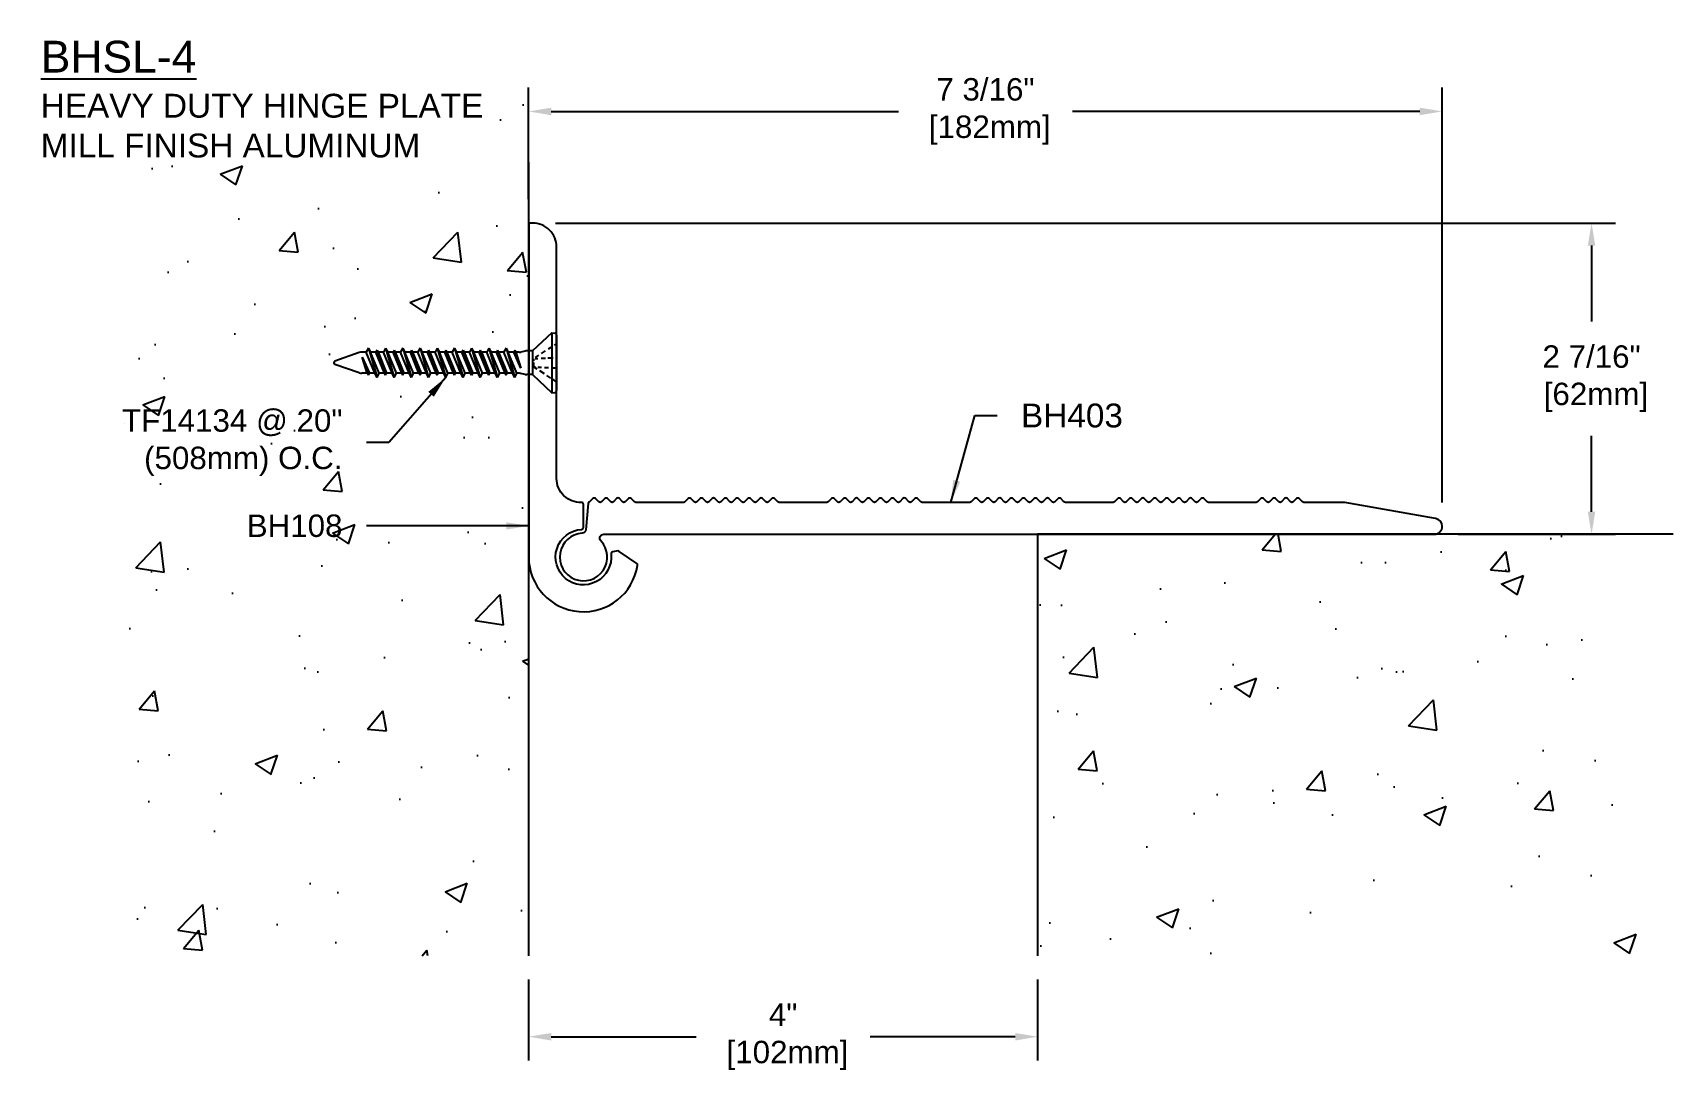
# Model space of a CAD drawing. Header units: inches. Extents: x 4.2 to 17.1, y -1.4 to 6.7.
import ezdxf

# ---------------------------------------------------------------- set-up
doc = ezdxf.new("R2010")
doc.units = ezdxf.units.IN
doc.header["$MEASUREMENT"] = 0
for name, color, linetype in [('Anchors', 4, 'Continuous'), ('Conditions', 1, 'Continuous'), ('Dimensions', 3, 'Continuous'), ('Metals', 7, 'Continuous'), ('Text', 2, 'Continuous')]:
    doc.layers.add(name, color=color, linetype=linetype)
doc.styles.add('ARIAL', font='arial.ttf')
doc.dimstyles.new('ARIAL', dxfattribs={"dimscale": 1.5, "dimtxt": 0.1175, "dimasz": 0.1175, "dimexe": 0.125, "dimexo": 0.125, "dimgap": 0.125, "dimtad": 0, "dimtih": 1, "dimtoh": 1, "dimdec": 4, "dimzin": 0, "dimdsep": 46, "dimlunit": 4, "dimtxsty": 'ARIAL', "dimcen": 0.09, "dimadec": 0, "dimazin": 0, "dimtfac": 1, "dimtdec": 4, "dimtofl": 0, "dimtmove": 0, "dimatfit": 3, "dimfxl": 0, "dimfrac": 2, "dimtolj": 1, "dimtzin": 0, "dimarcsym": 0})

# ---------------------------------------------------------------- blocks, each defined once
blk = doc.blocks.new('*D0')
at = {"layer": 'Defpoints', "color": 0}
for p in [(15.274, 6.109), (8.094, 5.231), (15.274, 2.849)]:
    blk.add_point(p, dxfattribs=at)
at = {"layer": 'Dimensions', "color": 0, "lineweight": -2}
for p, q in [((8.094, 5.419), (8.094, 6.296)), ((15.274, 3.036), (15.274, 6.296)), ((8.271, 6.109), (11, 6.109)), ((15.098, 6.109), (12.369, 6.109))]:
    blk.add_line(p, q, dxfattribs=at)
at = {"layer": 'Dimensions', "color": 0}
for points in [[(8.271, 6.138), (8.271, 6.079), (8.094, 6.109)], [(15.098, 6.138), (15.098, 6.079), (15.274, 6.109)]]:
    blk.add_solid(points, dxfattribs=at)
at = {"layer": 'Dimensions', "color": 0, "insert": (11.684, 6.109), "char_height": 0.17625, "attachment_point": 5, "style": 'ARIAL'}
blk.add_mtext('\\A1;7 3/16"\\P [182mm]', dxfattribs=at)
blk = doc.blocks.new('*D1')
at = {"layer": 'Defpoints', "color": 0}
for p in [(8.094, -0.526), (12.094, -0.526), (12.094, -1.163)]:
    blk.add_point(p, dxfattribs=at)
at = {"layer": 'Dimensions', "color": 0, "lineweight": -2}
for p, q in [((8.094, -0.714), (8.094, -1.351)), ((12.094, -0.714), (12.094, -1.351)), ((8.271, -1.163), (9.41, -1.163)), ((11.918, -1.163), (10.779, -1.163))]:
    blk.add_line(p, q, dxfattribs=at)
at = {"layer": 'Dimensions', "color": 0}
for points in [[(8.271, -1.134), (8.271, -1.193), (8.094, -1.163)], [(11.918, -1.134), (11.918, -1.193), (12.094, -1.163)]]:
    blk.add_solid(points, dxfattribs=at)
at = {"layer": 'Dimensions', "color": 0, "insert": (10.094, -1.163), "char_height": 0.1762, "attachment_point": 5, "style": 'ARIAL'}
blk.add_mtext('\\A1;4"\\P [102mm]', dxfattribs=at)
blk = doc.blocks.new('BH108')
at = {"linetype": 'Continuous', "flags": 128}
blk.add_lwpolyline([(0.855, -2.69, 0.28533), (0.849, -2.675), (0.712, -2.58, 0.198912), (0.701, -2.577), (0.66, -2.584, 0.395528), (0.647, -2.601, -2.495172), (0.416, -2.407, 0.395528), (0.43, -2.392), (0.43, -2.21, 0.424842), (0.414, -2.195, 0.000369), (0.414, -2.195, -0.425279), (0.219, -2.007), (0.219, -0.188, 0.414214), (0.031, 0), (0.015, 0, 0.414214), (0, -0.015), (0, -2.625, 0.92682)], format="xyb", close=True, dxfattribs=at)
blk = doc.blocks.new('TF14134')
for p, q in [((-0.218, 0), (0.218, 0)), ((-0.139, -0.017), (-0.15, 0)), ((-0.235, -0.038), (-0.233, -0.014)), ((-0.235, -0.038), (-0.093, -0.188)), ((-0.235, -0.038), (0.235, -0.038)), ((-0.109, -0.063), (-0.122, -0.043)), ((-0.072, -0.119), (-0.093, -0.087)), ((-0.041, -0.007), (-0.041, 0)), ((-0.04, -0.035), (-0.04, -0.026)), ((-0.038, -0.068), (-0.039, -0.043)), ((-0.035, -0.121), (-0.037, -0.087)), ((0.034, -0.147), (0.035, -0.119)), ((0.037, -0.094), (0.038, -0.064)), ((0.04, -0.034), (0.041, -0.011)), ((0.088, -0.094), (0.064, -0.13)), ((0.093, -0.188), (0.235, -0.038)), ((0.12, -0.045), (0.099, -0.076)), ((0.146, -0.006), (0.13, -0.03)), ((0.235, -0.038), (0.233, -0.014)), ((-0.093, -0.188), (-0.093, -0.233)), ((-0.093, -0.188), (0.093, -0.188)), ((-0.092, -0.246), (-0.084, -0.28)), ((-0.041, -0.166), (-0.059, -0.139)), ((-0.033, -0.168), (-0.034, -0.146)), ((-0.032, -0.18), (-0.014, -0.18)), ((-0.002, -0.18), (0.024, -0.18)), ((0.05, -0.153), (0.032, -0.18)), ((0.032, -0.18), (0.033, -0.166)), ((0.092, -0.246), (0.084, -0.28)), ((0.093, -0.188), (0.093, -0.233)), ((-0.115, -0.396), (0.115, -0.328)), ((-0.115, -0.396), (-0.083, -0.379)), ((-0.098, -0.328), (0.043, -0.28)), ((-0.098, -0.328), (-0.083, -0.32)), ((-0.098, -0.328), (-0.083, -0.336)), ((-0.083, -0.32), (0.043, -0.28)), ((0.043, -0.28), (-0.083, -0.336)), ((-0.083, -0.293), (-0.083, -0.32)), ((0.083, -0.311), (-0.083, -0.379)), ((-0.083, -0.336), (-0.083, -0.379)), ((0.083, -0.345), (-0.083, -0.413)), ((0.083, -0.293), (0.083, -0.311)), ((0.115, -0.328), (0.083, -0.311)), ((0.115, -0.328), (0.083, -0.345)), ((0.083, -0.345), (0.083, -0.388)), ((-0.115, -0.396), (-0.083, -0.413)), ((-0.115, -0.531), (0.115, -0.464)), ((-0.115, -0.531), (-0.083, -0.514)), ((-0.098, -0.464), (0.098, -0.396)), ((-0.098, -0.464), (-0.083, -0.455)), ((-0.098, -0.464), (-0.083, -0.472)), ((-0.083, -0.455), (0.083, -0.388)), ((0.083, -0.404), (-0.083, -0.472)), ((-0.083, -0.413), (-0.083, -0.455)), ((0.083, -0.446), (-0.083, -0.514)), ((-0.083, -0.472), (-0.083, -0.514)), ((0.083, -0.481), (-0.083, -0.548)), ((0.098, -0.396), (0.083, -0.388)), ((0.098, -0.396), (0.083, -0.404)), ((0.083, -0.404), (0.083, -0.446)), ((0.115, -0.464), (0.083, -0.446)), ((0.115, -0.464), (0.083, -0.481)), ((0.083, -0.481), (0.083, -0.523)), ((-0.115, -0.531), (-0.083, -0.548)), ((-0.115, -0.667), (0.115, -0.599)), ((-0.098, -0.599), (0.098, -0.531)), ((-0.098, -0.599), (-0.083, -0.591)), ((-0.098, -0.599), (-0.083, -0.607)), ((-0.083, -0.591), (0.083, -0.523)), ((0.083, -0.539), (-0.083, -0.607)), ((-0.083, -0.548), (-0.083, -0.591)), ((0.083, -0.582), (-0.083, -0.649)), ((-0.083, -0.607), (-0.083, -0.649)), ((0.083, -0.616), (-0.083, -0.684)), ((0.098, -0.531), (0.083, -0.523)), ((0.098, -0.531), (0.083, -0.539)), ((0.083, -0.539), (0.083, -0.582)), ((0.115, -0.599), (0.083, -0.582)), ((0.115, -0.599), (0.083, -0.616)), ((0.083, -0.616), (0.083, -0.658)), ((-0.115, -0.667), (-0.083, -0.649)), ((-0.115, -0.667), (-0.083, -0.684)), ((-0.115, -0.802), (0.115, -0.734)), ((-0.098, -0.734), (0.098, -0.667)), ((-0.098, -0.734), (-0.083, -0.726)), ((-0.098, -0.734), (-0.083, -0.743)), ((-0.083, -0.726), (0.083, -0.658)), ((0.083, -0.675), (-0.083, -0.743)), ((-0.083, -0.684), (-0.083, -0.726)), ((0.083, -0.717), (-0.083, -0.785)), ((-0.083, -0.743), (-0.083, -0.785)), ((0.083, -0.752), (-0.083, -0.819)), ((0.098, -0.667), (0.083, -0.658)), ((0.098, -0.667), (0.083, -0.675)), ((0.083, -0.675), (0.083, -0.717)), ((0.115, -0.734), (0.083, -0.717)), ((0.115, -0.734), (0.083, -0.752)), ((0.083, -0.752), (0.083, -0.794)), ((-0.115, -0.802), (-0.083, -0.785)), ((-0.115, -0.802), (-0.083, -0.819)), ((-0.115, -0.937), (0.115, -0.87)), ((-0.098, -0.87), (0.098, -0.802)), ((-0.098, -0.87), (-0.083, -0.862)), ((-0.098, -0.87), (-0.083, -0.878)), ((-0.083, -0.862), (0.083, -0.794)), ((0.083, -0.81), (-0.083, -0.878)), ((-0.083, -0.819), (-0.083, -0.862)), ((0.083, -0.853), (-0.083, -0.92)), ((-0.083, -0.878), (-0.083, -0.92)), ((0.083, -0.887), (-0.083, -0.955)), ((0.098, -0.802), (0.083, -0.794)), ((0.098, -0.802), (0.083, -0.81)), ((0.083, -0.81), (0.083, -0.853)), ((0.115, -0.87), (0.083, -0.853)), ((0.115, -0.87), (0.083, -0.887)), ((0.083, -0.887), (0.083, -0.929)), ((-0.115, -0.937), (-0.083, -0.92)), ((-0.115, -0.937), (-0.083, -0.955)), ((-0.115, -1.073), (0.115, -1.005)), ((-0.098, -1.005), (0.098, -0.937)), ((-0.098, -1.005), (-0.083, -0.997)), ((-0.098, -1.005), (-0.083, -1.013)), ((-0.083, -0.997), (0.083, -0.929)), ((0.083, -0.946), (-0.083, -1.013)), ((-0.083, -0.955), (-0.083, -0.997)), ((0.083, -0.988), (-0.083, -1.056)), ((-0.083, -1.013), (-0.083, -1.056)), ((0.083, -1.022), (-0.083, -1.09)), ((0.098, -0.937), (0.083, -0.929)), ((0.098, -0.937), (0.083, -0.946)), ((0.083, -0.946), (0.083, -0.988)), ((0.115, -1.005), (0.083, -0.988)), ((0.115, -1.005), (0.083, -1.022)), ((0.083, -1.022), (0.083, -1.065)), ((-0.115, -1.073), (-0.083, -1.056)), ((-0.115, -1.073), (-0.083, -1.09)), ((-0.115, -1.208), (0.115, -1.141)), ((-0.098, -1.141), (0.098, -1.073)), ((-0.098, -1.141), (-0.083, -1.132)), ((-0.098, -1.141), (-0.083, -1.149)), ((-0.083, -1.132), (0.083, -1.065)), ((0.083, -1.081), (-0.083, -1.149)), ((-0.083, -1.09), (-0.083, -1.132)), ((0.083, -1.123), (-0.083, -1.191)), ((-0.083, -1.149), (-0.083, -1.191)), ((0.083, -1.158), (-0.083, -1.226)), ((0.098, -1.073), (0.083, -1.065)), ((0.098, -1.073), (0.083, -1.081)), ((0.083, -1.081), (0.083, -1.123)), ((0.115, -1.141), (0.083, -1.123)), ((0.115, -1.141), (0.083, -1.158)), ((0.083, -1.158), (0.083, -1.2)), ((-0.115, -1.208), (-0.083, -1.191)), ((-0.115, -1.208), (-0.083, -1.226)), ((-0.115, -1.344), (0.115, -1.276)), ((-0.098, -1.276), (0.098, -1.208)), ((-0.098, -1.276), (-0.083, -1.268)), ((-0.098, -1.276), (-0.083, -1.284)), ((-0.083, -1.268), (0.083, -1.2)), ((0.083, -1.217), (-0.083, -1.284)), ((-0.083, -1.226), (-0.083, -1.268)), ((0.083, -1.259), (-0.083, -1.327)), ((-0.083, -1.284), (-0.083, -1.327)), ((0.098, -1.208), (0.083, -1.2)), ((0.098, -1.208), (0.083, -1.217)), ((0.083, -1.217), (0.083, -1.259)), ((0.115, -1.276), (0.083, -1.259)), ((0.115, -1.276), (0.083, -1.293)), ((-0.115, -1.344), (-0.083, -1.327)), ((-0.115, -1.344), (-0.083, -1.361)), ((-0.115, -1.479), (0.115, -1.411)), ((-0.098, -1.411), (0.098, -1.344)), ((-0.098, -1.411), (-0.083, -1.403)), ((-0.098, -1.411), (-0.083, -1.42)), ((0.083, -1.293), (-0.083, -1.361)), ((-0.083, -1.403), (0.083, -1.336)), ((0.083, -1.352), (-0.083, -1.42)), ((-0.083, -1.361), (-0.083, -1.403)), ((0.083, -1.394), (-0.083, -1.462)), ((0.083, -1.293), (0.083, -1.336)), ((0.098, -1.344), (0.083, -1.336)), ((0.098, -1.344), (0.083, -1.352)), ((0.083, -1.352), (0.083, -1.394)), ((0.115, -1.411), (0.083, -1.394)), ((0.115, -1.411), (0.083, -1.429)), ((-0.115, -1.479), (-0.083, -1.462)), ((-0.115, -1.479), (-0.083, -1.496)), ((-0.083, -1.42), (-0.083, -1.462)), ((0.083, -1.429), (-0.083, -1.496)), ((-0.083, -1.496), (-0.083, -1.531)), ((-0.045, -1.528), (0.083, -1.471)), ((-0.045, -1.528), (0.098, -1.479)), ((0.083, -1.487), (-0.045, -1.528)), ((0.083, -1.429), (0.083, -1.471)), ((0.098, -1.479), (0.083, -1.471)), ((0.098, -1.479), (0.083, -1.487)), ((0.083, -1.487), (0.083, -1.531)), ((-0.08, -1.551), (-0.013, -1.742)), ((0.08, -1.551), (0.013, -1.742))]:
    blk.add_line(p, q)
for centre, radius, start, end in [((-0.218, -0.015), 0.015, 90, 175), ((0.218, -0.015), 0.015, 5, 90), ((-0.031, -0.233), 0.062, 180, 191.9357), ((0.031, -0.233), 0.062, 348.0643, 0), ((-0.145, -0.293), 0.062, 0, 11.9357), ((0.145, -0.293), 0.062, 168.0643, 180), ((-0.021, -1.531), 0.062, 180, 199.3058), ((0.021, -1.531), 0.062, 340.6942, 0), ((0, -1.736), 0.0141, 204.1001, 335.8999)]:
    blk.add_arc(centre, radius, start, end)
blk = doc.blocks.new('BH403')
at = {"linetype": 'Continuous', "flags": 128}
blk.add_lwpolyline([(6.698, 0.304), (5.984, 0.43), (5.663, 0.43, -0.198912), (5.652, 0.434), (5.626, 0.46, 0.414214), (5.605, 0.46), (5.579, 0.434, -0.414214), (5.558, 0.434), (5.533, 0.46, 0.414214), (5.511, 0.46), (5.486, 0.434, -0.414214), (5.465, 0.434), (5.439, 0.46, 0.414214), (5.418, 0.46), (5.392, 0.434, -0.414214), (5.371, 0.434), (5.345, 0.46, 0.414214), (5.324, 0.46), (5.298, 0.434, -0.198912), (5.288, 0.43), (4.913, 0.43, -0.198912), (4.902, 0.434), (4.876, 0.46, 0.414214), (4.855, 0.46), (4.829, 0.434, -0.414214), (4.808, 0.434), (4.783, 0.46, 0.414214), (4.761, 0.46), (4.736, 0.434, -0.414214), (4.715, 0.434), (4.689, 0.46, 0.414214), (4.668, 0.46), (4.642, 0.434, -0.414214), (4.621, 0.434), (4.595, 0.46, 0.414214), (4.574, 0.46), (4.548, 0.434, -0.414214), (4.527, 0.434), (4.501, 0.46, 0.414214), (4.48, 0.46), (4.454, 0.434, -0.414214), (4.433, 0.434), (4.408, 0.46, 0.414214), (4.386, 0.46), (4.361, 0.434, -0.414214), (4.34, 0.434), (4.314, 0.46, 0.414214), (4.293, 0.46), (4.267, 0.434, -0.414214), (4.246, 0.434), (4.22, 0.46, 0.414214), (4.199, 0.46), (4.173, 0.434, -0.198912), (4.163, 0.43), (3.788, 0.43, -0.198912), (3.777, 0.434), (3.751, 0.46, 0.414214), (3.73, 0.46), (3.704, 0.434, -0.414214), (3.683, 0.434), (3.658, 0.46, 0.414214), (3.636, 0.46), (3.611, 0.434, -0.414214), (3.59, 0.434), (3.564, 0.46, 0.414214), (3.543, 0.46), (3.517, 0.434, -0.414214), (3.496, 0.434), (3.47, 0.46, 0.414214), (3.449, 0.46), (3.423, 0.434, -0.414214), (3.402, 0.434), (3.376, 0.46, 0.414214), (3.355, 0.46), (3.329, 0.434, -0.414214), (3.308, 0.434), (3.283, 0.46, 0.414214), (3.261, 0.46), (3.236, 0.434, -0.414214), (3.215, 0.434), (3.189, 0.46, 0.414214), (3.168, 0.46), (3.142, 0.434, -0.414214), (3.121, 0.434), (3.095, 0.46, 0.414214), (3.074, 0.46), (3.048, 0.434, -0.198912), (3.038, 0.43), (2.663, 0.43, -0.198912), (2.652, 0.434), (2.626, 0.46, 0.414214), (2.605, 0.46), (2.579, 0.434, -0.414214), (2.558, 0.434), (2.533, 0.46, 0.414214), (2.511, 0.46), (2.486, 0.434, -0.414214), (2.465, 0.434), (2.439, 0.46, 0.414214), (2.418, 0.46), (2.392, 0.434, -0.414214), (2.371, 0.434), (2.345, 0.46, 0.414214), (2.324, 0.46), (2.298, 0.434, -0.414214), (2.277, 0.434), (2.251, 0.46, 0.414214), (2.23, 0.46), (2.204, 0.434, -0.414214), (2.183, 0.434), (2.158, 0.46, 0.414214), (2.136, 0.46), (2.111, 0.434, -0.414214), (2.09, 0.434), (2.064, 0.46, 0.414214), (2.043, 0.46), (2.017, 0.434, -0.414214), (1.996, 0.434), (1.97, 0.46, 0.414214), (1.949, 0.46), (1.923, 0.434, -0.198912), (1.913, 0.43), (1.538, 0.43, -0.198912), (1.527, 0.434), (1.501, 0.46, 0.414214), (1.48, 0.46), (1.454, 0.434, -0.414214), (1.433, 0.434), (1.408, 0.46, 0.414214), (1.386, 0.46), (1.361, 0.434, -0.414214), (1.34, 0.434), (1.314, 0.46, 0.414214), (1.293, 0.46), (1.267, 0.434, -0.414214), (1.246, 0.434), (1.22, 0.46, 0.414214), (1.199, 0.46), (1.173, 0.434, -0.414214), (1.152, 0.434), (1.126, 0.46, 0.414214), (1.105, 0.46), (1.079, 0.434, -0.414214), (1.058, 0.434), (1.033, 0.46, 0.414214), (1.011, 0.46), (0.986, 0.434, -0.414214), (0.965, 0.434), (0.939, 0.46, 0.414214), (0.918, 0.46), (0.892, 0.434, -0.414214), (0.871, 0.434), (0.845, 0.46, 0.414214), (0.824, 0.46), (0.798, 0.434, -0.198912), (0.788, 0.43), (0.413, 0.43, -0.198912), (0.402, 0.434), (0.376, 0.46, 0.414214), (0.355, 0.46), (0.329, 0.434, -0.414214), (0.308, 0.434), (0.283, 0.46, 0.414214), (0.261, 0.46), (0.236, 0.434, -0.414214), (0.215, 0.434), (0.189, 0.46, 0.414214), (0.168, 0.46), (0.142, 0.434, -0.414214), (0.121, 0.434), (0.095, 0.46, 0.414214), (0.074, 0.46), (0.046, 0.433, 0.287856), (0.037, 0.42), (0.019, 0.215, -0.373107), (-0.01, 0.187, 4.49563), (0.137, 0.128, -0.655592), (0.16, 0.18), (6.688, 0.18, 0.414214), (6.75, 0.243, 0.36397)], format="xyb", close=True, dxfattribs=at)
blk = doc.blocks.new('*D10')
at = {"layer": 'Defpoints', "color": 0}
for p in [(8.117, 5.231), (15.212, 2.786), (16.448, 2.786)]:
    blk.add_point(p, dxfattribs=at)
at = {"layer": 'Dimensions', "color": 0, "lineweight": -2}
for p, q in [((8.305, 5.231), (16.635, 5.231)), ((16.448, 5.055), (16.448, 4.458)), ((16.448, 2.963), (16.448, 3.56)), ((15.399, 2.786), (16.635, 2.786))]:
    blk.add_line(p, q, dxfattribs=at)
at = {"layer": 'Dimensions', "color": 0}
for points in [[(16.418, 5.055), (16.477, 5.055), (16.448, 5.231)], [(16.418, 2.963), (16.477, 2.963), (16.448, 2.786)]]:
    blk.add_solid(points, dxfattribs=at)
at = {"layer": 'Dimensions', "color": 0, "insert": (16.448, 4.009), "char_height": 0.17625, "attachment_point": 5, "style": 'ARIAL'}
blk.add_mtext('\\A1;2 7/16"\\P [62mm]', dxfattribs=at)

msp = doc.modelspace()

# ---------------------------------------------------------------- hatches: boundary and pattern name
at = {"layer": 'Conditions'}
h = msp.add_hatch(dxfattribs=at)
h.set_pattern_fill('AR-CONC', color=256, scale=0.25, style=0)
h.paths.add_polyline_path([(8.09438, 4.0406), (8.07385, 4.0406), (8.03289, 4.04926, 0.05212645), (8.02006, 4.0506), (8.00224, 4.0506), (7.985, 4.0186), (7.96777, 4.0506), (7.92551, 4.0506), (7.91729, 4.03534), (7.90908, 4.0506), (7.86682, 4.0506), (7.84959, 4.0186), (7.83235, 4.0506), (7.7901, 4.0506), (7.78188, 4.03534), (7.77366, 4.0506), (7.7314, 4.0506), (7.71417, 4.0186), (7.69694, 4.0506), (7.65468, 4.0506), (7.64646, 4.03534), (7.63824, 4.0506), (7.59599, 4.0506), (7.57875, 4.0186), (7.56152, 4.0506), (7.51926, 4.0506), (7.51104, 4.03534), (7.50283, 4.0506), (7.46057, 4.0506), (7.44334, 4.0186), (7.4261, 4.0506), (7.38385, 4.0506), (7.37563, 4.03534), (7.36741, 4.0506), (7.32515, 4.0506), (7.30792, 4.0186), (7.29069, 4.0506), (7.24843, 4.0506), (7.24021, 4.03534), (7.23199, 4.0506), (7.18974, 4.0506), (7.1725, 4.0186), (7.15527, 4.0506), (7.11301, 4.0506), (7.10479, 4.03534), (7.09658, 4.0506), (7.05432, 4.0506), (7.03709, 4.0186), (7.01985, 4.0506), (6.9776, 4.0506), (6.96938, 4.03534), (6.96116, 4.0506), (6.9189, 4.0506), (6.90167, 4.0186), (6.88444, 4.0506), (6.84218, 4.0506), (6.83396, 4.03534), (6.82574, 4.0506), (6.78225, 4.0506, -0.08443704), (6.76175, 4.05409), (6.57368, 4.11997, -0.77412328), (6.57368, 4.14724), (6.76175, 4.21312, -0.08443704), (6.78225, 4.2166), (6.81673, 4.2166), (6.83396, 4.2486), (6.85119, 4.2166), (6.89345, 4.2166), (6.90167, 4.23186), (6.90989, 4.2166), (6.95214, 4.2166), (6.96938, 4.2486), (6.98661, 4.2166), (7.02887, 4.2166), (7.03709, 4.23186), (7.0453, 4.2166), (7.08756, 4.2166), (7.10479, 4.2486), (7.12203, 4.2166), (7.16428, 4.2166), (7.1725, 4.23186), (7.18072, 4.2166), (7.22298, 4.2166), (7.24021, 4.2486), (7.25744, 4.2166), (7.2997, 4.2166), (7.30792, 4.23186), (7.31614, 4.2166), (7.35839, 4.2166), (7.37563, 4.2486), (7.39286, 4.2166), (7.43512, 4.2166), (7.44334, 4.23186), (7.45155, 4.2166), (7.49381, 4.2166), (7.51104, 4.2486), (7.52828, 4.2166), (7.57053, 4.2166), (7.57875, 4.23186), (7.58697, 4.2166), (7.62923, 4.2166), (7.64646, 4.2486), (7.66369, 4.2166), (7.70595, 4.2166), (7.71417, 4.23186), (7.72239, 4.2166), (7.76464, 4.2166), (7.78188, 4.2486), (7.79911, 4.2166), (7.84137, 4.2166), (7.84959, 4.23186), (7.8578, 4.2166), (7.90006, 4.2166), (7.91729, 4.2486), (7.93453, 4.2166), (7.97678, 4.2166), (7.985, 4.23186), (7.99322, 4.2166), (8.02006, 4.2166, 0.05212645), (8.03289, 4.21794), (8.07385, 4.2266), (8.09438, 4.2266), (8.09438, 6.29633), (4.90829, 6.29633), (4.90829, -0.52623), (8.09438, -0.52623)])
h.paths.add_polyline_path([(4.87067, 3.81426), (6.67501, 3.81426), (6.67501, 3.19794), (4.87067, 3.19794)], flags=9)
h.paths.add_polyline_path([(5.86289, 2.98559), (6.67501, 2.98559), (6.67501, 2.71749), (5.86289, 2.71749)], flags=24)
h.paths.add_polyline_path([(4.19698, 6.72679), (7.76566, 6.72679), (7.76566, 5.65044), (4.19698, 5.65044)], flags=9)
h = msp.add_hatch(dxfattribs=at)
h.set_pattern_fill('AR-CONC', color=256, scale=0.25, style=0)
h.set_pattern_definition([(50, (2, 0), (1.79315, -0.15688), [0.1875, -2.0625]), (355, (2, 0), (-0.34688, 1.88048), [0.15, -1.65]), (100.451, (2.1494, -0.013), (1.44627, 1.7236), [0.15935, -1.75286]), (46.184, (2, 0.5), (2.6681, -0.4138), [0.28125, -3.09375]), (96.636, (2.2223, 0.4655), (2.33666, 2.4353), [0.23903, -2.6293]), (351.184, (2, 0.5), (2.33665, 2.4353), [0.225, -2.475]), (21, (2.25, 0.375), (1.49227, -1.00655), [0.1875, -2.0625]), (326, (2.25, 0.375), (0.60829, 1.81288), [0.15, -1.65]), (71.451, (2.3744, 0.2911), (2.10056, 0.80633), [0.15935, -1.75286]), (37.5, (2, 0), (0.0304, 0.832235), [0, -1.63, 0, -1.675, 0, -1.65625]), (7.5, (2, 0), (0.657674, 0.98603), [0, -0.955, 0, -1.5925, 0, -0.63125]), (327.5, (1.4425, 0), (1.334556, -0.056387), [0, -0.625, 0, -1.95, 0, -2.5875]), (317.5, (1.1925, 0), (1.457965, 0.25026), [0, -0.8125, 0, -1.295, 0, -1.8375])])
h.paths.add_polyline_path([(17.0894, 2.78632), (12.09438, 2.78632), (12.09438, -0.52623), (17.0894, -0.52623)])

# ---------------------------------------------------------------- linework, layer by layer
for points in [[(8.09438, -0.52623), (8.09438, 5.71072)], [(17.0894, 2.78632), (12.09438, 2.78632), (12.09438, -0.52623)]]:
    msp.add_lwpolyline(points, dxfattribs=at)

# ---------------------------------------------------------------- block references
at = {"layer": 'Anchors', "rotation": 270}
msp.add_blockref('TF14134', (8.31313, 4.1336), dxfattribs=at)
at = {"layer": 'Metals'}
for name, p in [('BH108', (8.09438, 5.23132)), ('BH403', (8.52438, 2.60632))]:
    msp.add_blockref(name, p, dxfattribs=at)

# ---------------------------------------------------------------- texts
at = {"layer": 'Text', "insert": (4.25948, 6.66429), "char_height": 0.25, "width": 5.2197658, "attachment_point": 1, "style": 'ARIAL'}
msp.add_mtext('{\\LBHSL-4\\P\\H0.75x;\\lHEAVY DUTY HINGE PLATE\\PMILL FINISH ALUMINUM}', dxfattribs=at)
at = {"layer": 'Text', "style": 'ARIAL'}
for s, insert, char_height, attachment_point in [('TF14134 @ 20"\\P(508mm) O.C.', (6.63095, 3.5061), 0.17625, 6), ('BH403', (11.96385, 3.7179), 0.1875, 4), ('BH108', (6.63095, 2.85154), 0.17625, 6)]:
    msp.add_mtext(s, dxfattribs=dict(at, insert=insert, char_height=char_height, attachment_point=attachment_point))

# ---------------------------------------------------------------- dimensions: what is measured, and where the dimension line sits
at = {"layer": 'Dimensions'}
for base, p1, p2, picture, middle in [((15.27438, 6.10883), (8.09438, 5.23132), (15.27438, 2.84882), '*D0', (11.68438, 6.10883)), ((12.09438, -1.16334), (8.09438, -0.52623), (12.09438, -0.52623), '*D1', (10.09438, -1.16334))]:
    dim = msp.add_linear_dim(base=base, p1=p1, p2=p2, dimstyle='ARIAL', override={"dimpost": '\\X'}, dxfattribs=at)
    dim.commit()
    dim.dimension.update_dxf_attribs({"geometry": picture, "text_midpoint": middle, "dimtype": 160})
dim = msp.add_linear_dim(base=(16.44755, 2.78632), p1=(8.11725, 5.23132), p2=(15.21188, 2.78632), angle=90, dimstyle='ARIAL', override={"dimpost": '\\X'}, dxfattribs=at)
dim.commit()
dim.dimension.update_dxf_attribs({"geometry": '*D10', "text_midpoint": (16.44755, 4.00882), "dimtype": 160})

# ---------------------------------------------------------------- leaders
at = {"layer": 'Text', "annotation_type": 0, "has_hookline": 1, "hookline_direction": 1}
for points, text_width in [([(7.44334, 4.0186), (6.9947, 3.5061), (6.81845, 3.5061)], 1.71621), ([(8.09438, 2.85154), (6.81845, 2.85154)], 0.724)]:
    msp.add_leader(points, dimstyle='ARIAL', override={"dimgap": 0.125, "dimtad": 0}, dxfattribs=dict(at, text_width=text_width))
at = {"layer": 'Text'}
msp.add_leader([(11.41164, 3.03632), (11.6001, 3.7179), (11.77635, 3.7179)], dimstyle='ARIAL', override={"dimgap": 0.125, "dimtad": 0}, dxfattribs=at)

doc.saveas('drawing.dxf')
